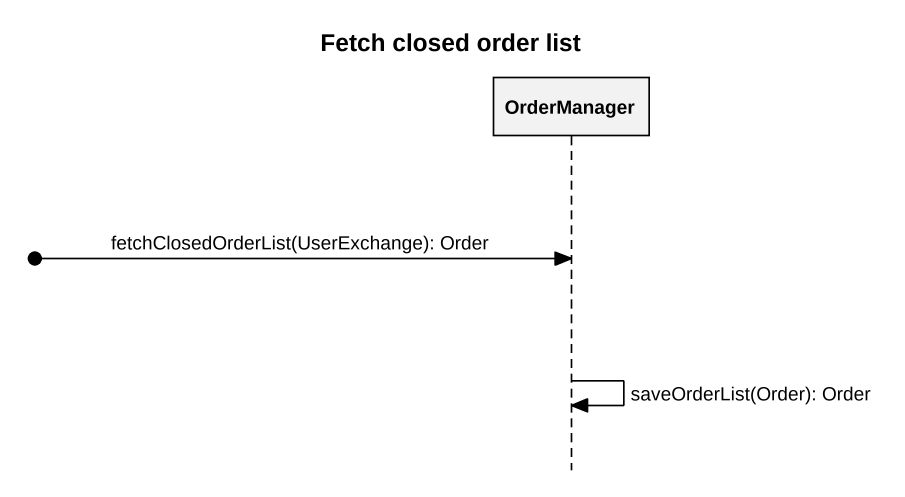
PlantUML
@startuml
title Fetch closed order list
hide footbox
participant OrderManager

[o-> OrderManager : fetchClosedOrderList(UserExchange): Order
OrderManager -> OrderManager : saveOrderList(Order): Order
@enduml
